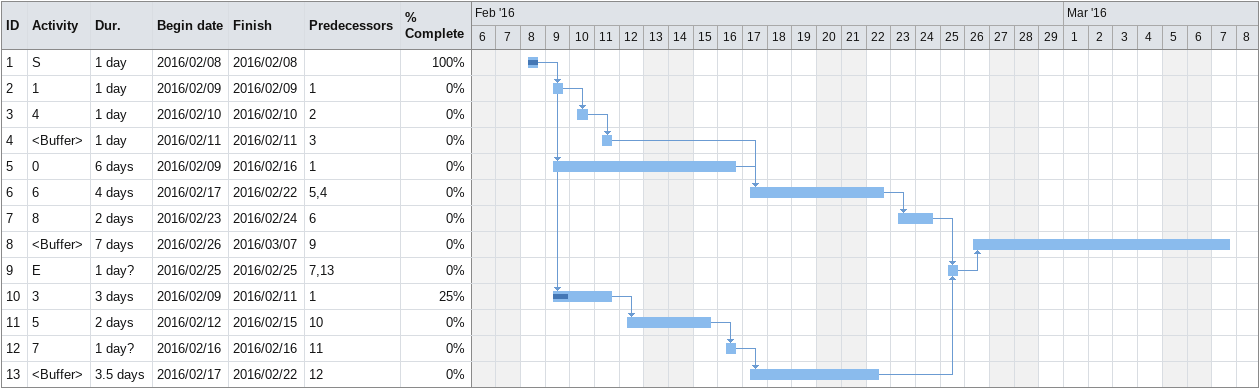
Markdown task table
| ID | Task | Duration | Start | Finish | Predecessors | % complete |
|---|---|---|---|---|---|---|
| 1 | S | 1d | 2016-02-08 | 2016-02-08 |  | 100 |
| 2 | 1 | 1d | 2016-02-09 | 2016-02-09 | 1 | 0 |
| 3 | 4 | 1d | 2016-02-10 | 2016-02-10 | 2 | 0 |
| 4 | <Buffer> | 1d | 2016-02-11 | 2016-02-11 | 3 | 0 |
| 5 | 0 | 6d | 2016-02-09 | 2016-02-16 | 1 | 0 |
| 6 | 6 | 4d | 2016-02-17 | 2016-02-22 | 5, 4 | 0 |
| 7 | 8 | 2d | 2016-02-23 | 2016-02-24 | 6 | 0 |
| 8 | <Buffer> | 7d | 2016-02-26 | 2016-03-07 | 9 | 0 |
| 9 | E | 1d? | 2016-02-25 | 2016-02-25 | 7, 13 | 0 |
| 10 | 3 | 3d | 2016-02-09 | 2016-02-11 | 1 | 25 |
| 11 | 5 | 2d | 2016-02-12 | 2016-02-15 | 10 | 0 |
| 12 | 7 | 1d? | 2016-02-16 | 2016-02-16 | 11 | 0 |
| 13 | <Buffer> | 3.5d | 2016-02-17 | 2016-02-22 | 12 | 0 |
